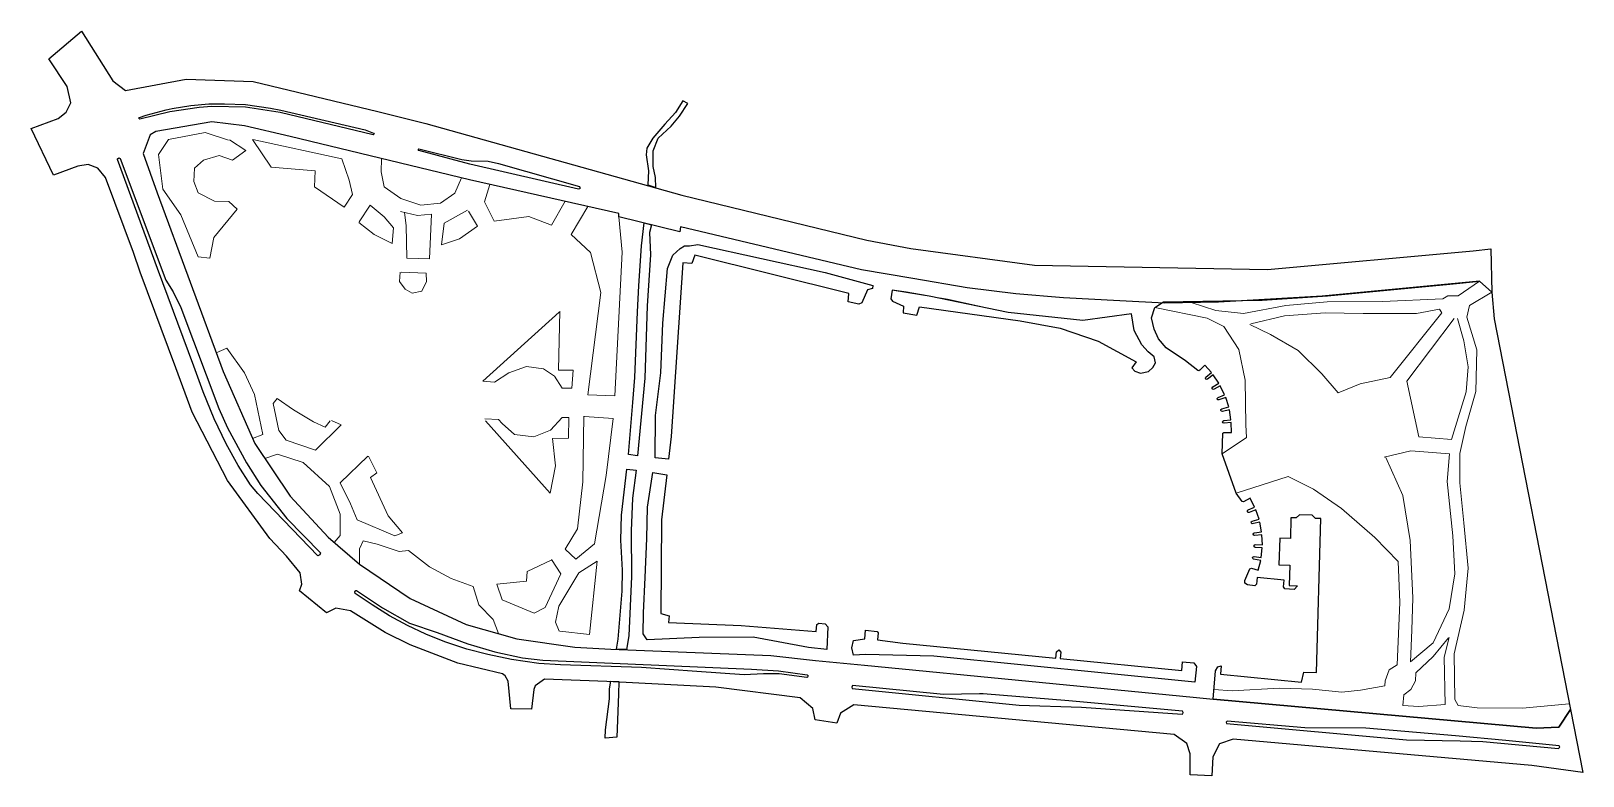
# Model space of a CAD drawing. Header units: inches. Extents: x 1345365 to 2234285, y 732655 to 1159325.
import ezdxf

# ---------------------------------------------------------------- set-up
doc = ezdxf.new("R2010")
doc.units = ezdxf.units.IN
doc.header["$MEASUREMENT"] = 0
for name, color, linetype, lineweight, true_color in [('OBSTACLES_LOW', 1, 'Continuous', 60, 0xff0000), ('STREETS', 1, 'Continuous', 60, 0xff0000), ('WATERBODY', 1, 'Continuous', 60, 0xff0000)]:
    doc.layers.add(name, color=color, linetype=linetype, lineweight=lineweight, true_color=true_color)

msp = doc.modelspace()

# ---------------------------------------------------------------- linework, layer by layer
at = {"lineweight": 0}
for points in [[(1458449, 1096775, 0), (1445073, 1101170, 0), (1424052, 1097157, 0), (1418319, 1088558, 0), (1420803, 1068684, 0), (1431123, 1053969, 0), (1441060, 1030082, 0), (1447748, 1029318, 0), (1450041, 1040975, 0), (1463418, 1057218, 0), (1458640, 1061613, 0), (1450423, 1061804, 0), (1441060, 1066582, 0), (1438575, 1073079, 0), (1438957, 1080723, 0), (1444117, 1085309, 0), (1453099, 1087985, 0), (1460742, 1085309, 0), (1468386, 1090851, 0), (1459023, 1096966, 0)], [(1472332, 1097230, 0), (1523354, 1086050, 0), (1527654, 1073868, 0), (1529517, 1065699, 0), (1524788, 1058389, 0), (1507732, 1069998, 0), (1508019, 1079314, 0), (1482937, 1081321, 0), (1472188, 1097230, 0)], [(1591873, 1075244, 0), (1588136, 1066415, 0), (1579823, 1060682, 0), (1568644, 1059679, 0), (1557178, 1063405, 0), (1547719, 1070142, 0), (1545856, 1078741, 0), (1546158, 1086257, 0)], [(1651384, 1061797, 0), (1643459, 1048070, 0), (1630560, 1053086, 0), (1610638, 1050506, 0), (1605191, 1061542, 0), (1608124, 1071517, 0)], [(1533387, 1050076, 0), (1539550, 1059679, 0), (1547719, 1052943, 0), (1553022, 1046637, 0), (1552305, 1037607, 0), (1541986, 1042767, 0), (1533100, 1049646, 0)], [(1557016, 1055945, 0), (1566762, 1053652, 0), (1574788, 1054416, 0), (1573641, 1028809, 0), (1560646, 1029192, 0), (1560264, 1047919, 0), (1559309, 1055372, 0)], [(1595875, 1056096, 0), (1601035, 1047497, 0), (1590859, 1040331, 0), (1580397, 1036891, 0), (1581973, 1049360, 0), (1595446, 1056813, 0)], [(1557398, 1021166, 0), (1571730, 1020592, 0), (1571921, 1015815, 0), (1569246, 1010273, 0), (1563704, 1009127, 0), (1559691, 1011420, 0), (1556442, 1015815, 0), (1556824, 1021166, 0)], [(2174967, 1015995, 0), (2162729, 1007635, 0), (2156805, 1007635, 0), (2153938, 1005915, 0), (2119541, 1004386, 0), (2087819, 1004195, 0), (2064123, 1002093, 0), (2039854, 997507, 0), (2023993, 999226, 0), (2009837, 1003752, 0)], [(1975706, 997439, 0), (1947782, 993583, 0), (1905125, 998148, 0), (1870346, 1005792, 0), (1838605, 1010940, 0)], [(2226406, 774006, 0), (2199610, 771439, 0), (2173621, 771630, 0), (2162729, 772968, 0), (2160818, 776408, 0), (2160436, 802588, 0), (2166169, 827622, 0), (2168462, 851700, 0), (2165977, 877689, 0), (2163684, 900621, 0), (2163684, 917437, 0), (2167124, 932725, 0), (2172857, 952790, 0), (2173430, 976677, 0), (2167697, 995405, 0), (2169226, 1002093, 0), (2182068, 1009678, 0)], [(1648308, 998787, 0), (1647543, 965154, 0), (1655952, 965154, 0), (1655187, 954708, 0), (1649582, 954708, 0), (1645250, 961587, 0), (1638880, 965919, 0), (1629198, 967193, 0), (1619006, 963626, 0), (1610853, 958275, 0), (1604228, 958785, 0), (1647798, 998278, 0)], [(1988967, 1000949, 0), (2019024, 994831, 0), (2028579, 990054, 0), (2037178, 976868, 0), (2040809, 959287, 0), (2041191, 933680, 0), (2041574, 926610, 0), (2027601, 917174, 0)], [(2044058, 991583, 0), (2063359, 996169, 0), (2086672, 997889, 0), (2108457, 997507, 0), (2139033, 997507, 0), (2152027, 999991, 0), (2153365, 997889, 0), (2123936, 960816, 0), (2106737, 957185, 0), (2094125, 952026, 0), (2084761, 962918, 0), (2071193, 976295, 0), (2055332, 985467, 0), (2043484, 991200, 0)], [(2162347, 994640, 0), (2165977, 981837, 0), (2168462, 966931, 0), (2167315, 952599, 0), (2160436, 930241, 0), (2158907, 925463, 0), (2140179, 926992, 0), (2133491, 958714, 0), (2160436, 994640, 0)], [(1472189, 925998, 0), (1478125, 928212, 0), (1473348, 951144, 0), (1467615, 963565, 0), (1457487, 977706, 0), (1451384, 975015, 0)], [(1517491, 936238, 0), (1523033, 933754, 0), (1508319, 919231, 0), (1491502, 924964, 0), (1487298, 930505, 0), (1484049, 945984, 0), (1486342, 948851, 0), (1495706, 942353, 0), (1507172, 935474, 0), (1513860, 932416, 0), (1516727, 936047, 0)], [(1605757, 936108, 0), (1642702, 894576, 0), (1645760, 910373, 0), (1643976, 925916, 0), (1653149, 926171, 0), (1653404, 937891, 0), (1649582, 937891, 0), (1642957, 930757, 0), (1633275, 926935, 0), (1622319, 928209, 0), (1615184, 934579, 0), (1613146, 936872, 0), (1605247, 937127, 0)], [(1662366, 938580, 0), (1678801, 937434, 0), (1674788, 904756, 0), (1668099, 865582, 0), (1657398, 856791, 0), (1651283, 862524, 0), (1658353, 874181, 0), (1661411, 901125, 0), (1661984, 938772, 0)], [(1479308, 914430, 0), (1486541, 916953, 0), (1501255, 912176, 0), (1516352, 898417, 0), (1522467, 882556, 0), (1522467, 870326, 0), (1519008, 866446, 0)], [(1538703, 915791, 0), (1543480, 906236, 0), (1539849, 903561, 0), (1549978, 881585, 0), (1558195, 871839, 0), (1553800, 870119, 0), (1532206, 879292, 0), (1528384, 888464, 0), (1522460, 900503, 0), (1538321, 915791, 0)], [(2120496, 915335, 0), (2135784, 918966, 0), (2157760, 917246, 0), (2156423, 901385, 0), (2159671, 870236, 0), (2160818, 848451, 0), (2157569, 828386, 0), (2148397, 808894, 0), (2135593, 798002, 0), (2136357, 816156, 0), (2136931, 834692, 0), (2135402, 867561, 0), (2131198, 893359, 0), (2121452, 915144, 0)], [(2035682, 894692, 0), (2065461, 904251, 0), (2079984, 896990, 0), (2096036, 885906, 0), (2115146, 869281, 0), (2128522, 855522, 0), (2129478, 832017, 0), (2127949, 796282, 0), (2123363, 793415, 0), (2121070, 787109, 0), (2120879, 784243, 0), (2106929, 781759, 0), (2096227, 780612, 0), (2079411, 782332, 0), (2060301, 782905, 0), (2033356, 781376, 0), (2022870, 782122, 0)], [(1533547, 853939, 0), (1533550, 862682, 0), (1535652, 867268, 0), (1543678, 865357, 0), (1556291, 861153, 0), (1561642, 861726, 0), (1573681, 852362, 0), (1586102, 845674, 0), (1598523, 841088, 0), (1601772, 830577, 0), (1609989, 822360, 0), (1613060, 814164, 0)], [(1643431, 856567, 0), (1648782, 848349, 0), (1639800, 829240, 0), (1633494, 825991, 0), (1615149, 833444, 0), (1612091, 842425, 0), (1629099, 844145, 0), (1629481, 849687, 0), (1643240, 856184, 0)], [(1648225, 815514, 0), (1665233, 813603, 0), (1669628, 855644, 0), (1659118, 848956, 0), (1647652, 829846, 0), (1645741, 820674, 0), (1647843, 815514, 0)], [(2157563, 812004, 0), (2154697, 800681, 0), (2155413, 773593, 0), (2140221, 772447, 0), (2131192, 773020, 0), (2131622, 779183, 0), (2135635, 782193, 0), (2138358, 787209, 0), (2138501, 791652, 0), (2148534, 801111, 0), (2157277, 811717, 0)]]:
    msp.add_polyline3d(points, dxfattribs=at)
msp.add_polyline3d([(1664277, 951002, 0), (1679756, 950428, 0), (1683960, 1032600, 0), (1682089, 1052982, 0), (1682069, 1054903, 0), (1664262, 1058904, 0), (1654723, 1042728, 0), (1665806, 1032409, 0), (1671730, 1009477, 0)], close=True, dxfattribs=at)
at = {"layer": 'OBSTACLES_LOW', "color": 3, "linetype": 'Continuous', "lineweight": 25}
for points in [[(1541556, 1100861, 0), (1541831, 1100282, 0), (1541278, 1099956, 0), (1488131, 1112638, 0), (1468298, 1115715, 0), (1448828, 1116025, 0), (1441598, 1115548, 0), (1424954, 1113116, 0), (1407732, 1108791, 0), (1407186, 1109265, 0), (1407544, 1109892, 0), (1411296, 1111132, 0), (1422743, 1114220, 0), (1426267, 1114971, 0), (1436936, 1116699, 0), (1447199, 1117566, 0), (1456162, 1117688, 0), (1468170, 1117339, 0), (1482614, 1115243, 0), (1488485, 1114024, 0), (1536696, 1102731, 0)], [(1394874, 1086130, 0), (1395563, 1086704, 0), (1396363, 1086299, 0), (1422570, 1016700, 0), (1426686, 1010025, 0), (1431124, 1001052, 0), (1452897, 943075, 0), (1457903, 931998, 0), (1468812, 912068, 0), (1477003, 899097, 0), (1491897, 880157, 0), (1511234, 860483, 0), (1510730, 859254, 0), (1509662, 858745, 0), (1475203, 894355, 0), (1471076, 899477, 0), (1464091, 910494, 0), (1457126, 922894, 0), (1450220, 937142, 0), (1443977, 952582, 0), (1438542, 967376, 0), (1417738, 1023365, 0), (1394872, 1085662, 0)], [(1659452, 1070199, 0), (1659800, 1069666, 0), (1659717, 1068970, 0), (1658995, 1068732, 0), (1596637, 1083026, 0), (1567401, 1090918, 0), (1567159, 1091434, 0), (1567466, 1091765, 0), (1592156, 1085665, 0), (1597509, 1085004, 0), (1607228, 1084725, 0), (1613126, 1083500, 0)], [(1712110, 927021, 0), (1710509, 914092, 0), (1702856, 914944, 0), (1703087, 939184, 0), (1706144, 963645, 0), (1707163, 991927, 0), (1709966, 1023267, 0), (1713024, 1030911, 0), (1717100, 1034733, 0), (1719648, 1036261, 0), (1722518, 1036230, 0), (1727292, 1037026, 0), (1800164, 1020974, 0), (1827490, 1013591, 0), (1827415, 1011944, 0), (1824518, 1011081, 0), (1821222, 1003734, 0), (1819520, 1002866, 0), (1813411, 1004162, 0), (1813843, 1009045, 0), (1725659, 1030869, 0), (1723809, 1026106, 0), (1718673, 1026607, 0)], [(2174967, 1015995, 0), (2182068, 1009678, 0), (2183403, 994419, 0), (2227059, 770661, 0), (2220492, 760612, 0), (2207511, 760043, 0), (2022399, 776705, 0), (2023812, 792961, 0), (2025097, 795183, 0), (2027143, 795721, 0), (2026683, 790866, 0), (2073097, 786336, 0), (2074478, 792169, 0), (2081700, 791973, 0), (2084088, 880036, 0), (2081041, 880118, 0), (2079219, 881989, 0), (2071950, 882194, 0), (2070072, 880416, 0), (2067026, 880498, 0), (2066705, 868684, 0), (2060568, 868850, 0), (2060155, 853616, 0), (2066292, 853449, 0), (2065972, 841651, 0), (2070847, 841518, 0), (2068833, 839426, 0), (2063585, 839928, 0), (2062764, 840927, 0), (2063150, 844881, 0), (2047721, 846387, 0), (2047336, 842443, 0), (2046337, 841622, 0), (2042087, 842037, 0), (2040623, 843050, 0), (2040639, 844694, 0), (2043398, 851252, 0), (2044350, 851738, 0), (2048281, 850500, 0), (2049693, 856047, 0), (2045643, 856840, 0), (2045131, 857204, 0), (2045043, 857746, 0), (2045307, 858199, 0), (2045915, 858364, 0), (2049990, 857705, 0), (2050587, 863397, 0), (2046465, 863598, 0), (2045902, 863889, 0), (2045740, 864384, 0), (2045926, 864882, 0), (2046515, 865146, 0), (2050641, 865081, 0), (2050412, 870800, 0), (2046303, 870404, 0), (2045715, 870601, 0), (2045473, 871077, 0), (2045643, 871676, 0), (2046130, 871943, 0), (2050223, 872474, 0), (2049170, 878101, 0), (2045530, 877207, 0), (2044901, 877098, 0), (2044353, 877424, 0), (2044250, 878118, 0), (2044768, 878614, 0), (2048742, 879729, 0), (2046889, 885145, 0), (2043065, 883593, 0), (2042549, 883573, 0), (2042077, 884001, 0), (2042063, 884609, 0), (2042459, 885018, 0), (2046230, 886695, 0), (2043616, 891787, 0), (2039931, 889627, 0), (2039101, 889838, 0), (2035682, 894692, 0), (2027601, 917174, 0), (2028007, 928961, 0), (2028634, 929473, 0), (2032916, 929296, 0), (2032831, 935020, 0), (2028714, 934729, 0), (2028184, 934894, 0), (2027902, 935422, 0), (2028028, 935941, 0), (2028580, 936271, 0), (2032685, 936698, 0), (2031776, 942349, 0), (2027744, 941467, 0), (2027155, 941580, 0), (2026840, 942037, 0), (2026910, 942606, 0), (2027388, 942974, 0), (2031389, 943989, 0), (2029675, 949450, 0), (2025812, 947996, 0), (2025181, 948038, 0), (2024835, 948428, 0), (2024793, 948907, 0), (2025243, 949436, 0), (2029055, 951016, 0), (2026571, 956173, 0), (2022959, 954177, 0), (2022558, 954082, 0), (2021930, 954464, 0), (2021833, 955027, 0), (2022188, 955520, 0), (2025732, 957634, 0), (2022530, 962378, 0), (2019244, 959882, 0), (2018742, 959728, 0), (2018184, 960018, 0), (2018007, 960553, 0), (2018287, 961100, 0), (2021490, 963703, 0), (2017637, 967936, 0), (2014749, 964996, 0), (2014269, 964771, 0), (2013680, 964978, 0), (2006603, 970507, 0), (1995508, 977851, 0), (1991116, 983032, 0), (1988669, 988648, 0), (1987234, 995078, 0), (1988967, 1000949, 0), (1993964, 1004190, 0), (2050486, 1005132, 0), (2087974, 1007706, 0), (2158115, 1014401, 0)], [(1845191, 1001806, 0), (1844814, 997948, 0), (1852805, 996543, 0), (1854232, 1001276, 0), (1911960, 993274, 0), (1934920, 989233, 0), (1956652, 981678, 0), (1978296, 969865, 0), (1975979, 966367, 0), (1977655, 964526, 0), (1980776, 963367, 0), (1985519, 964389, 0), (1987868, 966701, 0), (1989368, 969330, 0), (1988688, 972672, 0), (1985216, 975620, 0), (1981696, 979512, 0), (1977277, 987836, 0), (1975706, 997439, 0), (1947782, 993583, 0), (1905125, 998148, 0), (1859825, 1007498, 0), (1846563, 1009723, 0), (1838605, 1010940, 0), (1837927, 1005892, 0), (1838818, 1004665, 0)], [(1710515, 820538, 0), (1752175, 818801, 0), (1795137, 815486, 0), (1795488, 819376, 0), (1796522, 820199, 0), (1800135, 819708, 0), (1801671, 817999, 0), (1801201, 805134, 0), (1790767, 806148, 0), (1758949, 812167, 0), (1728135, 811880, 0), (1698324, 810591, 0), (1696031, 814030, 0), (1696174, 826069, 0), (1697177, 846278, 0), (1698037, 868636, 0), (1698467, 886695, 0), (1701441, 906386, 0), (1709475, 905154, 0), (1706480, 879281, 0), (1706169, 825703, 0), (1710858, 824334, 0)], [(1530958, 837220, 0), (1530820, 838196, 0), (1531341, 838802, 0), (1531877, 838882, 0), (1546669, 828999, 0), (1562151, 820240, 0), (1578056, 814841, 0), (1595616, 808274, 0), (1611055, 803675, 0), (1626824, 800369, 0), (1638435, 799006, 0), (1758087, 793741, 0), (1773517, 792835, 0), (1789932, 790602, 0), (1790437, 790002, 0), (1790148, 789290, 0), (1789676, 789066, 0), (1773873, 791089, 0), (1764971, 791060, 0), (1753793, 790573, 0), (1726770, 792517, 0), (1695097, 794821, 0), (1648553, 796358, 0), (1636240, 797156, 0), (1620636, 799313, 0), (1606926, 802170, 0), (1594897, 805231, 0), (1582354, 809398, 0), (1571535, 813782, 0), (1560991, 818798, 0), (1550761, 824428, 0), (1540733, 830743, 0)], [(2004546, 793121, 0), (2004984, 797978, 0), (2011366, 797364, 0), (2013012, 795380, 0), (2012028, 786305, 0), (1862420, 801311, 0), (1823246, 802267, 0), (1816397, 801800, 0), (1815486, 806030, 0), (1816378, 810255, 0), (1822938, 811133, 0), (1823425, 816129, 0), (1830014, 815307, 0), (1830546, 814647, 0), (1830181, 810596, 0), (1844685, 808763, 0), (1932345, 800180, 0), (1932666, 803736, 0), (1934054, 804911, 0), (1935246, 803503, 0), (1934924, 799926, 0)], [(1815815, 784444, 0), (1815441, 783586, 0), (1815645, 782726, 0), (1911377, 773230, 0), (1946997, 772070, 0), (2004658, 767962, 0), (2005130, 768241, 0), (2005377, 769009, 0), (2004948, 769693, 0), (1939763, 775664, 0), (1890802, 779658, 0), (1888603, 779608, 0), (1868066, 779400, 0)], [(2030560, 764130, 0), (2029892, 763490, 0), (2030195, 762615, 0), (2133139, 753324, 0), (2164036, 752748, 0), (2176961, 752342, 0), (2220257, 748334, 0), (2221021, 749093, 0), (2220679, 749957, 0), (2190030, 752903, 0), (2161182, 755609, 0), (2109875, 760064, 0), (2074902, 760250, 0)]]:
    msp.add_polyline3d(points, close=True, dxfattribs=at)
at = {"layer": 'STREETS', "color": 1, "linetype": 'Continuous', "lineweight": 25}
msp.add_polyline3d([(1355476, 1143412, 0), (1374299, 1159325, 0), (1392299, 1130741, 0), (1399392, 1125287, 0), (1434304, 1131717, 0), (1472607, 1130418, 0), (1544079, 1113266, 0), (1571449, 1106458, 0), (1718126, 1065227, 0), (1824035, 1039581, 0), (1849357, 1034719, 0), (1920140, 1025182, 0), (2053553, 1022812, 0), (2171324, 1033396, 0), (2181583, 1034498, 0), (2182068, 1009678, 0), (2174967, 1015995, 0), (2084856, 1007418, 0), (2025480, 1004065, 0), (1994593, 1003447, 0), (1969077, 1004825, 0), (1936650, 1006502, 0), (1909505, 1008885, 0), (1881500, 1012224, 0), (1850403, 1017539, 0), (1820969, 1022483, 0), (1717276, 1047246, 0), (1716913, 1044383, 0), (1682089, 1052982, 0), (1682069, 1054903, 0), (1596534, 1074121, 0), (1493704, 1098893, 0), (1467611, 1104979, 0), (1448908, 1107292, 0), (1416751, 1101834, 0), (1413611, 1099836, 0), (1409625, 1089151, 0), (1417544, 1066633, 0), (1455364, 964237, 0), (1473462, 923105, 0), (1493843, 892860, 0), (1515533, 869436, 0), (1533547, 853939, 0), (1562590, 834354, 0), (1594558, 819345, 0), (1623685, 811189, 0), (1656917, 806330, 0), (1677515, 805313, 0), (1769099, 801732, 0), (1794755, 798705, 0), (1822697, 796021, 0), (2011096, 777719, 0), (2022386, 776554, 0), (2207511, 760043, 0), (2220492, 760612, 0), (2227059, 770661, 0), (2234285, 734652, 0), (2204971, 738664, 0), (2034019, 753696, 0), (2026160, 750964, 0), (2022218, 743684, 0), (2021638, 732655, 0), (2009379, 733374, 0), (2009214, 745380, 0), (2007418, 751251, 0), (2000066, 756428, 0), (1816714, 773322, 0), (1809100, 768534, 0), (1807004, 762868, 0), (1794438, 764846, 0), (1793144, 771226, 0), (1785940, 777488, 0), (1737628, 783458, 0), (1675222, 786834, 0), (1639513, 788113, 0), (1634039, 784362, 0), (1633409, 782101, 0), (1631927, 770917, 0), (1620116, 771101, 0), (1618749, 786913, 0), (1616911, 790085, 0), (1615433, 791221, 0), (1589859, 797344, 0), (1562599, 807693, 0), (1548194, 814732, 0), (1528310, 827197, 0), (1519871, 828699, 0), (1514556, 826083, 0), (1499131, 838656, 0), (1500468, 842485, 0), (1499502, 848959, 0), (1491637, 858607, 0), (1482235, 868642, 0), (1457800, 901849, 0), (1437746, 940995, 0), (1428262, 966346, 0), (1407958, 1021258, 0), (1403991, 1032564, 0), (1387964, 1075399, 0), (1383536, 1080757, 0), (1378014, 1082799, 0), (1372183, 1081921, 0), (1358310, 1076831, 0), (1345365, 1103546, 0), (1360934, 1109159, 0), (1365566, 1112799, 0), (1368086, 1118124, 0), (1366020, 1127537, 0)], close=True, dxfattribs=at)
at = {"layer": 'WATERBODY', "color": 4, "linetype": 'Continuous', "lineweight": 25}
for points in [[(1698706, 1071152, 0), (1703217, 1069641, 0), (1703044, 1075346, 0), (1701700, 1081719, 0), (1701760, 1090756, 0), (1704542, 1097890, 0), (1711929, 1104831, 0), (1716832, 1110521, 0), (1721523, 1117866, 0), (1718656, 1119291, 0), (1714527, 1112700, 0), (1708331, 1105892, 0), (1701458, 1097925, 0), (1698148, 1092295, 0), (1697788, 1088400, 0), (1699011, 1079231, 0)], [(1696565, 1049407, 0), (1700754, 1048373, 0), (1699640, 1043890, 0), (1700142, 1031193, 0), (1698328, 1002020, 0), (1696993, 960565, 0), (1692795, 916065, 0), (1687583, 916742, 0), (1690113, 946635, 0), (1691151, 960806, 0), (1692651, 998556, 0), (1693436, 1013317, 0), (1694954, 1036345, 0)], [(1686653, 908443, 0), (1691897, 907851, 0), (1689861, 891753, 0), (1689025, 873104, 0), (1689248, 846984, 0), (1687772, 812950, 0), (1686371, 805096, 0), (1680804, 805232, 0), (1681598, 811046, 0), (1683987, 838507, 0), (1684238, 850541, 0), (1683241, 867698, 0), (1683635, 881968, 0)], [(1682028, 786697, 0), (1681923, 779493, 0), (1680821, 754853, 0), (1674172, 754252, 0), (1674418, 758992, 0), (1676701, 776812, 0), (1676623, 782517, 0), (1677453, 786892, 0)]]:
    msp.add_polyline3d(points, close=True, dxfattribs=at)

doc.saveas('drawing.dxf')
